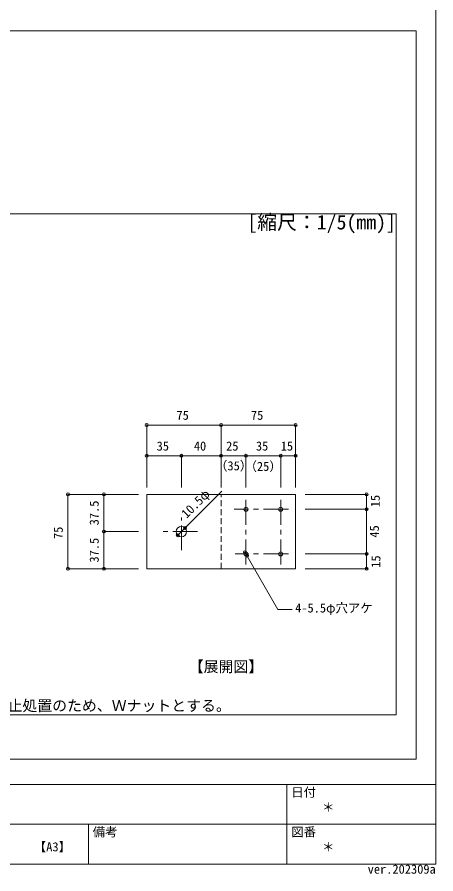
# Model space of a CAD drawing. Units: millimetres on the paper, with parts at other scales. Extents: x -196 to 194, y -145 to 133.
# Drawn here: x 109.8 to 194.2, y -144.4 to 28.2 of the extents above; entities that cross this region are included whole.
import ezdxf
from ezdxf.enums import TextEntityAlignment as Align

# ---------------------------------------------------------------- set-up
doc = ezdxf.new("R2010")
doc.units = ezdxf.units.MM
doc.header["$PDMODE"] = 32
doc.header["$PDSIZE"] = 0.6
doc.linetypes.add('CHAIN1', pattern=[8, 5, -1, 1, -1])
doc.linetypes.add('DASHED1', pattern=[1.8, 1.2, -0.6])
for name, color, linetype, lineweight in [('3-5_寸法', 4, 'Continuous', 9), ('3-6_文字', 7, 'Continuous', 18), ('3-B_補強金具・金具・その他', 3, 'Continuous', 18), ('F-3_野縁', 7, 'Continuous', 18)]:
    doc.layers.add(name, color=color, linetype=linetype, lineweight=lineweight)
doc.layers.add('F-6_文字', color=7, linetype='Continuous')
doc.styles.add('ＭＳ ゴシック', font='')
doc.styles.get('ＭＳ ゴシック').set_extended_font_data('MS Gothic')

msp = doc.modelspace()

# ---------------------------------------------------------------- linework, layer by layer
at = {"layer": '3-5_寸法'}
for p, q in [((135.904, -53.948), (150.904, -53.948)), ((135.904, -53.948), (135.904, -60.155)), ((150.904, -53.948), (150.904, -60.155)), ((135.904, -60.155), (142.904, -60.155)), ((135.904, -60.155), (135.904, -66.519)), ((142.904, -60.155), (142.904, -66.519)), ((143.647, -74.676), (151.071, -67.251)), ((120.049, -82.919), (120.049, -67.919)), ((120.049, -67.919), (127.287, -67.919)), ((180.191, -67.919), (167.837, -67.919)), ((180.191, -70.919), (180.191, -67.919)), ((127.287, -82.919), (127.287, -75.419)), ((127.287, -75.419), (134.271, -75.419)), ((142.162, -76.161), (143.647, -74.676)), ((180.191, -79.919), (167.837, -79.919)), ((180.191, -82.919), (180.191, -79.919)), ((120.049, -82.919), (127.287, -82.919)), ((127.287, -82.919), (134.271, -82.919)), ((180.191, -82.919), (167.837, -82.919))]:
    msp.add_line(p, q, dxfattribs=at)
at = {"layer": '3-5_寸法', "linetype": 'CHAIN1'}
for p, q in [((155.904, -82.039), (155.904, -68.934)), ((162.904, -82.039), (162.904, -68.934)), ((164.441, -70.919), (153.508, -70.919)), ((142.904, -79.196), (142.904, -72.554)), ((146.163, -75.419), (139.239, -75.419)), ((164.441, -79.919), (153.733, -79.919))]:
    msp.add_line(p, q, dxfattribs=at)
at = {"layer": '3-5_寸法'}
for points in [[(150.904, -53.948), (165.904, -53.948), (165.904, -60.155)], [(142.904, -60.155), (150.904, -60.155), (150.904, -66.519)], [(150.904, -60.155), (155.904, -60.155), (155.904, -66.519)], [(155.904, -60.155), (162.904, -60.155), (162.904, -66.519)], [(162.904, -60.155), (165.904, -60.155), (165.904, -66.519)], [(127.287, -75.419), (127.287, -67.919), (134.271, -67.919)], [(180.191, -79.919), (180.191, -70.919), (167.837, -70.919)], [(155.704, -79.572), (162.352, -91.086), (165.243, -91.086)]]:
    msp.add_lwpolyline(points, dxfattribs=at)
at = {"layer": '3-5_寸法', "color": 7}
for p in [(135.904, -53.948), (150.904, -53.948), (165.904, -53.948), (135.904, -60.155), (142.904, -60.155), (150.904, -60.155), (155.904, -60.155), (162.904, -60.155), (165.904, -60.155), (120.049, -67.919), (127.287, -67.919), (180.191, -67.919), (180.191, -70.919), (127.287, -75.419), (142.162, -76.161), (143.647, -74.676), (155.704, -79.572), (156.104, -80.265), (180.191, -79.919), (120.049, -82.919), (127.287, -82.919), (180.191, -82.919)]:
    msp.add_point(p, dxfattribs=at)
at = {"layer": '3-B_補強金具・金具・その他'}
for p, q in [((135.904, -82.919), (135.904, -67.919)), ((165.904, -67.919), (135.904, -67.919)), ((165.904, -82.919), (165.904, -67.919)), ((165.904, -82.919), (135.904, -82.919))]:
    msp.add_line(p, q, dxfattribs=at)
at = {"layer": '3-B_補強金具・金具・その他', "linetype": 'DASHED1'}
msp.add_line((150.904, -82.919), (150.904, -67.919), dxfattribs=at)
at = {"layer": '3-B_補強金具・金具・その他'}
for centre, radius in [((155.904, -70.919), 0.4), ((162.904, -70.919), 0.4), ((142.904, -75.419), 1.05), ((155.904, -79.919), 0.4), ((162.904, -79.919), 0.4)]:
    msp.add_circle(centre, radius, dxfattribs=at)
at = {"layer": 'F-3_野縁', "color": 3}
for p, q in [((194.16, 132.598), (194.16, -142.402)), ((-191.84, 25.462), (190.16, 25.462)), ((190.16, 25.462), (190.16, -121.281)), ((186.16, -11.415), (1.16, -11.415)), ((186.16, -11.415), (186.16, -112.371)), ((186.16, -112.371), (1.16, -112.371)), ((-191.84, -121.281), (190.16, -121.281)), ((-195.84, -126.402), (194.16, -126.402)), ((-195.84, -142.402), (194.16, -142.402))]:
    msp.add_line(p, q, dxfattribs=at)
at = {"layer": 'F-3_野縁'}
for p, q in [((164.16, -126.402), (164.16, -142.402)), ((9.16, -134.402), (194.16, -134.402)), ((124.16, -134.402), (124.16, -142.402)), ((124.16, -134.402), (124.16, -142.402))]:
    msp.add_line(p, q, dxfattribs=at)

# ---------------------------------------------------------------- texts
at = {"layer": '3-5_寸法', "style": 'ＭＳ ゴシック'}
for s, p in [('75', (141.904, -53.448)), ('75', (156.904, -53.448)), ('35', (137.904, -59.655)), ('40', (145.404, -59.655)), ('25', (151.904, -59.655)), ('35', (157.904, -59.655)), ('15', (162.904, -59.655)), ('（35）', (149.672, -63.632)), ('（25）', (155.611, -63.741)), ('4-5.5φ穴アケ', (165.809, -92.273))]:
    msp.add_text(s, height=1.833, dxfattribs=at).set_placement(p, align=Align.BOTTOM_LEFT)
for s, rotation, p in [('10.5φ', 45, (144.354, -73.262)), ('15', 90, (183.419, -70.518)), ('37.5', 90, (126.787, -74.163)), ('75', 90, (119.549, -76.919)), ('45', 90, (183.233, -76.633)), ('37.5', 90, (126.787, -81.663)), ('15', 90, (183.536, -82.709))]:
    msp.add_text(s, height=1.833, rotation=rotation, dxfattribs=at).set_placement(p, align=Align.BOTTOM_LEFT)
at = {"layer": '3-6_文字', "style": 'ＭＳ ゴシック'}
for s, p in [('【展開図】', (144.374, -104.386)), ('※ナットの緩み防止処置のため、Ｗナットとする。', (83.869, -112.241))]:
    msp.add_text(s, height=2.199, dxfattribs=at).set_placement(p, align=Align.BOTTOM_LEFT)
at = {"layer": 'F-3_野縁', "style": 'ＭＳ ゴシック'}
msp.add_text('[縮尺：1/5(mm)]', height=2.933, dxfattribs=at).set_placement((156.17, -15.425), align=Align.BOTTOM_LEFT)
at = {"layer": 'F-6_文字', "style": 'ＭＳ ゴシック'}
for s, p in [('日付', (165.023, -129.402)), ('＊', (171.223, -132.402)), ('備考', (125.023, -137.402)), ('図番', (165.023, -137.402)), ('【A3】', (113.16, -140.402)), ('＊', (171.223, -140.402)), ('ver.202309a', (180.422, -144.902))]:
    msp.add_text(s, height=1.833, dxfattribs=at).set_placement(p, align=Align.BOTTOM_LEFT)

doc.saveas('drawing.dxf')
